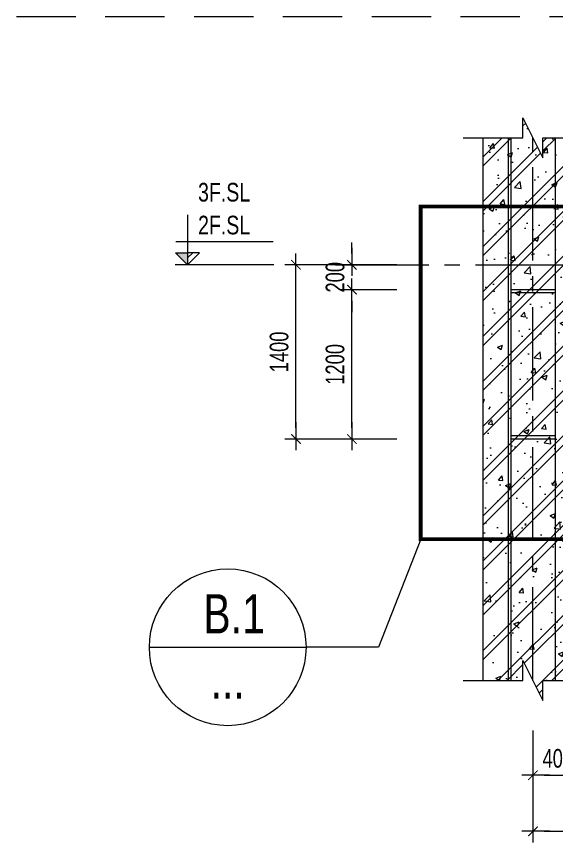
# Model space of a CAD drawing. Header units: millimetres. Extents: x 84463 to 294191, y -61495 to 44118.
# Drawn here: x 134923 to 139266, y -35851 to -29215 of the extents above; entities that cross this region are included whole.
import ezdxf
from ezdxf.enums import TextEntityAlignment as Align

# ---------------------------------------------------------------- set-up
doc = ezdxf.new("R2010")
doc.units = ezdxf.units.MM
doc.linetypes.add('CENTER2', pattern=[1.125, 0.75, -0.125, 0.125, -0.125])
doc.linetypes.add('HIDDEN2', pattern=[4.762499999999999, 3.175, -1.5875])
for name, color, linetype, lineweight in [('NDC_S-ANNO', 7, 'Continuous', 20), ('NDC_S-DIMS', 1, 'Continuous', 15), ('NDC_S-HTCH-MAT', 8, 'Continuous', 15), ('NDC_S-SLAB', 2, 'Continuous', 20), ('NDC_S-TEXT-SYMB', 7, 'Continuous', 20), ('NDC_S_ANNO', 7, 'Continuous', 20), ('NDC_S_AXIS', 5, 'CENTER2', 13), ('NDC_S_CONTINUOUS', 3, 'Continuous', 20), ('NDC_S_DIM', 1, 'Continuous', 15), ('NDC_S_ENG TEXT', 2, 'Continuous', 20), ('NDC_S_HIDDEN', 8, 'HIDDEN2', 13), ('NDC_S_TEXT SYMBOL', 7, 'Continuous', 20)]:
    doc.layers.add(name, color=color, linetype=linetype, lineweight=lineweight)
doc.styles.add('NDC_ANNO', font='', dxfattribs={"width": 0.8})
doc.styles.add('NDC_DIM', font='', dxfattribs={"width": 0.75})
doc.styles.get('NDC_ANNO').set_extended_font_data('Dotum')
doc.styles.get('NDC_DIM').set_extended_font_data('Dotum')
doc.dimstyles.new('NDC_dim_60', dxfattribs={"dimscale": 60, "dimtxt": 2.5, "dimasz": 1.5, "dimexe": 1.5, "dimexo": 2.5, "dimgap": 1, "dimtad": 1, "dimdec": 0, "dimrnd": 0.001, "dimzin": 0, "dimdsep": 46, "dimtxsty": 'NDC_DIM', "dimblk": 'DIMMARK', "dimcen": 0, "dimdle": 1.2, "dimclrd": 256, "dimclre": 256, "dimclrt": 3, "dimadec": 0, "dimazin": 0, "dimtfac": 1, "dimtdec": 0, "dimtix": 1, "dimtofl": 0, "dimtmove": 2, "dimatfit": 3, "dimfxl": 6, "dimfxlon": 1, "dimtolj": 1, "dimtzin": 0, "dimlwd": -1, "dimlwe": -1, "dimarcsym": 0})

# ---------------------------------------------------------------- blocks, each defined once
blk = doc.blocks.new('DIMMARK')
at = {"layer": 'NDC_S_DIM', "color": 1}
blk.add_line((-1.5, 0), (1, 0), dxfattribs=at)
at = {"layer": 'NDC_S_DIM', "color": 2, "const_width": 0.1}
blk.add_lwpolyline([(-0.4242640687119285, -0.4242640687119285), (0.4242640687119285, 0.4242640687119285)], dxfattribs=at)
blk = doc.blocks.new('*D233')
at = {"layer": 'Defpoints', "color": 0, "transparency": 16777216}
for p in [(139076.204028971, -34550.2405760613), (139476.204028971, -34550.2405760613), (139476.204028971, -35310.93172351364)]:
    blk.add_point(p, dxfattribs=at)
at = {"layer": 'NDC_S-DIMS', "transparency": 16777216}
for p, q in [((139076.204028971, -34950.93172351364), (139076.204028971, -35400.93172351364)), ((139476.204028971, -34950.93172351364), (139476.204028971, -35400.93172351364)), ((139166.204028971, -35310.93172351364), (139386.204028971, -35310.93172351364))]:
    blk.add_line(p, q, dxfattribs=at)
at = {"layer": 'NDC_S-DIMS', "transparency": 16777216, "xscale": 90, "yscale": 90, "zscale": 90, "rotation": 180}
blk.add_blockref('DIMMARK', (139076.204028971, -35310.93172351364), dxfattribs=at)
at = {"layer": 'NDC_S-DIMS', "transparency": 16777216, "xscale": 90, "yscale": 90, "zscale": 90}
blk.add_blockref('DIMMARK', (139476.204028971, -35310.93172351364), dxfattribs=at)
at = {"layer": 'NDC_S-DIMS', "color": 3, "transparency": 16777216, "insert": (139276.204028971, -35175.82995960591), "char_height": 150, "attachment_point": 5, "style": 'NDC_DIM'}
blk.add_mtext('\\A1;400', dxfattribs=at)
blk = doc.blocks.new('*D240')
at = {"layer": 'Defpoints', "color": 0, "transparency": 16777216}
for p in [(139076.204028971, -34550.2405760613), (166776.1580600715, -34550.2405760613), (166776.1580600715, -35760.93172351364)]:
    blk.add_point(p, dxfattribs=at)
at = {"layer": 'NDC_S-DIMS', "transparency": 16777216}
for p, q in [((139076.204028971, -35400.93172351364), (139076.204028971, -35850.93172351364)), ((166776.1580600715, -35400.93172351364), (166776.1580600715, -35850.93172351364)), ((139166.204028971, -35760.93172351364), (166686.1580600715, -35760.93172351364))]:
    blk.add_line(p, q, dxfattribs=at)
at = {"layer": 'NDC_S-DIMS', "transparency": 16777216, "xscale": 90, "yscale": 90, "zscale": 90, "rotation": 180}
blk.add_blockref('DIMMARK', (139076.204028971, -35760.93172351364), dxfattribs=at)
at = {"layer": 'NDC_S-DIMS', "transparency": 16777216, "xscale": 90, "yscale": 90, "zscale": 90}
blk.add_blockref('DIMMARK', (166776.1580600715, -35760.93172351364), dxfattribs=at)
at = {"layer": 'NDC_S-DIMS', "color": 3, "transparency": 16777216, "insert": (152926.1810445213, -35625.82995960591), "char_height": 150, "attachment_point": 5, "style": 'NDC_DIM'}
blk.add_mtext('\\A1;27700', dxfattribs=at)
blk = doc.blocks.new('*D244')
at = {"layer": 'Defpoints', "color": 0, "transparency": 16777216}
for p in [(137620.4237686643, -31409.90031740231), (138676.2040289711, -31409.90031740231), (138676.2040289711, -32609.90031740231)]:
    blk.add_point(p, dxfattribs=at)
at = {"layer": 'NDC_S-DIMS', "transparency": 16777216}
for p, q in [((137980.4237686643, -31409.90031740231), (137530.4237686643, -31409.90031740231)), ((137620.4237686643, -32519.90031740231), (137620.4237686643, -31499.90031740231)), ((137980.4237686643, -32609.90031740231), (137530.4237686643, -32609.90031740231))]:
    blk.add_line(p, q, dxfattribs=at)
at = {"layer": 'NDC_S-DIMS', "transparency": 16777216, "xscale": 90, "yscale": 90, "zscale": 90}
for p, rotation in [((137620.4237686643, -31409.90031740231), 90), ((137620.4237686643, -32609.90031740231), 270)]:
    blk.add_blockref('DIMMARK', p, dxfattribs=dict(at, rotation=rotation))
at = {"layer": 'NDC_S-DIMS', "color": 3, "transparency": 16777216, "insert": (137485.3220047565, -32009.90031740234), "char_height": 150, "attachment_point": 5, "rotation": 90, "style": 'NDC_DIM'}
blk.add_mtext('\\A1;1200', dxfattribs=at)
blk = doc.blocks.new('*D245')
at = {"layer": 'Defpoints', "color": 0, "transparency": 16777216}
for p in [(137620.4237686642, -31209.90031740231), (138676.2040289711, -31209.90031740231), (138676.2040289711, -31409.90031740231)]:
    blk.add_point(p, dxfattribs=at)
at = {"layer": 'NDC_S-DIMS', "transparency": 16777216}
for p, q in [((137620.4237686642, -31119.90031740231), (137620.4237686642, -31029.90031740231)), ((137980.4237686642, -31209.90031740231), (137530.4237686642, -31209.90031740231)), ((137980.4237686642, -31409.90031740231), (137530.4237686642, -31409.90031740231)), ((137620.4237686642, -31499.90031740231), (137620.4237686642, -31589.90031740231))]:
    blk.add_line(p, q, dxfattribs=at)
at = {"layer": 'NDC_S-DIMS', "transparency": 16777216, "xscale": 90, "yscale": 90, "zscale": 90}
for p, rotation in [((137620.4237686642, -31209.90031740231), 270), ((137620.4237686642, -31409.90031740231), 90)]:
    blk.add_blockref('DIMMARK', p, dxfattribs=dict(at, rotation=rotation))
at = {"layer": 'NDC_S-DIMS', "color": 3, "transparency": 16777216, "insert": (137485.3220047565, -31309.90031740234), "char_height": 150, "attachment_point": 5, "rotation": 90, "style": 'NDC_DIM'}
blk.add_mtext('\\A1;200', dxfattribs=at)
blk = doc.blocks.new('*D246')
at = {"layer": 'Defpoints', "color": 0, "transparency": 16777216}
for p in [(137170.4237686643, -31209.90031740231), (138676.2040289711, -31209.90031740231), (138676.2040289711, -32609.90031740234)]:
    blk.add_point(p, dxfattribs=at)
at = {"layer": 'NDC_S-DIMS', "transparency": 16777216}
for p, q in [((137530.4237686643, -31209.90031740231), (137080.4237686643, -31209.90031740231)), ((137170.4237686643, -32519.90031740234), (137170.4237686643, -31299.90031740231)), ((137530.4237686643, -32609.90031740234), (137080.4237686643, -32609.90031740234))]:
    blk.add_line(p, q, dxfattribs=at)
at = {"layer": 'NDC_S-DIMS', "transparency": 16777216, "xscale": 90, "yscale": 90, "zscale": 90}
for p, rotation in [((137170.4237686643, -31209.90031740231), 90), ((137170.4237686643, -32609.90031740234), 270)]:
    blk.add_blockref('DIMMARK', p, dxfattribs=dict(at, rotation=rotation))
at = {"layer": 'NDC_S-DIMS', "color": 3, "transparency": 16777216, "insert": (137035.3220047565, -31909.90031740235), "char_height": 150, "attachment_point": 5, "rotation": 90, "style": 'NDC_DIM'}
blk.add_mtext('\\A1;1400', dxfattribs=at)
blk = doc.blocks.new('kata_block_CT')
at = {"layer": 'NDC_S_ANNO'}
blk.add_hatch(color=3, dxfattribs=at).paths.add_polyline_path([(0, 1.596954857557648), (-1.612010908633238, 1.596954857557648), (0, 0)])
at = {"layer": 'NDC_S_ANNO', "ltscale": 50}
h = blk.add_hatch(dxfattribs=at)
h.set_pattern_fill('ANSI31', color=256, scale=1.406250541793835, style=0)
h.set_pattern_definition([(45.00000000000001, (0, 5.456968210637569e-12), (-3.157122508925224, 3.157122508925225), [])])
h.paths.add_polyline_path([(0, 1.596954857557648), (0, 0), (1.612010908924276, 1.596954857557648)])
for p, q in [((-1.592704896858777, 3.140833880479477), (11.46947077315417, 3.140833880479477)), ((11.56125648126181, 5.456968210637569e-12), (-1.63869572513795, 5.456968210637569e-12))]:
    blk.add_line(p, q, dxfattribs=at)
for points in [[(0, 6.69495074864426), (0, 0)], [(0, 0), (-1.612010908924276, 1.596954857557648), (0, 1.596954857557648)], [(0, 0), (1.612010908924276, 1.596954857557648), (0, 1.596954857557648)]]:
    blk.add_lwpolyline(points, dxfattribs=at)
at = {"layer": 'NDC_S_ANNO', "color": 8, "ltscale": 50}
blk.add_lwpolyline([(0, 0), (-1.612010908633238, 1.596954857557648), (0, 1.596954857557648)], dxfattribs=at)
at = {"layer": 'NDC_S_TEXT SYMBOL', "color": 3, "style": 'NDC_ANNO', "width": 0.8}
blk.add_attdef('CT', (1.409564409346785, 4.068271311703938), '', height=2.5, dxfattribs=at)
blk = doc.blocks.new('MARK4')
at = {"layer": 'NDC_S_ANNO'}
blk.add_line((-5, 0), (5, 0), dxfattribs=at)
blk.add_circle((0, 0), 5, dxfattribs=at)

msp = doc.modelspace()

# ---------------------------------------------------------------- hatches: boundary and pattern name
at = {"layer": 'NDC_S-HTCH-MAT'}
h = msp.add_hatch(dxfattribs=at)
h.set_pattern_fill('BT-01', color=256, scale=60, pattern_type=2)
h.set_pattern_definition([(49.99999999999999, (50459.99999998702, 64926.85565602221), (430.3561095604521, -37.65128098955707), [45, -495]), (355, (50459.99999998702, 64926.85565602221), (-83.25080016780001, 451.3152802200071), [36, -396]), (100.4514, (50495.86300798702, 64923.7180520222), (347.1056290284129, 413.6637252365721), [38.244114, -420.6852672]), (46.18420000000001, (50459.99999998702, 65046.85565602221), (640.3446291753867, -99.31140859741085), [67.5, -742.5]), (96.6356, (50513.36204698702, 65038.5796718222), (560.797623329222, 584.470722540265), [57.3661728, -631.0278]), (351.1842, (50459.99999998702, 65046.85565602221), (560.7971670801763, 584.4711605551947), [54, -594]), (21, (50519.99999998702, 65016.85565602221), (358.144231271077, -241.5713343992033), [45, -495]), (326.0000000000001, (50519.99999998702, 65016.85565602221), (145.989199152949, 435.0900270281118), [36, -396]), (71.4514, (50549.84533978702, 64996.72469242221), (504.1335771488939, 193.5182980259714), [38.244114, -420.6852672]), (37.50000000000001, (50459.99999998702, 64926.85565602221), (7.295913190374401, 199.7363122987869), [0, -391.2, 0, -402, 0, -397.5]), (7.499999999999999, (50459.99999998702, 64926.85565602221), (157.8417224652892, 236.6470271294161), [0, -229.2, 0, -382.2, 0, -151.5]), (327.5, (50326.19999998702, 64926.85565602221), (320.2934617034454, -13.53292304062785), [0, -150, 0, -468, 0, -621]), (317.5, (50266.19999998702, 64926.85565602221), (349.9117016054317, 60.06298939939064), [0, -195, 0, -310.8, 0, -441]), (45, (50459.99999998702, 64926.85565602221), (-180.3122292025696, 180.3122292025696), []), (45, (50459.99999998702, 65000.35565602221), (-180.3122292025696, 180.3122292025696), [])])
h.paths.add_polyline_path([(138996.204028971, -30189.27506652518), (138676.204028971, -30189.27506652518), (138676.204028971, -34550.2405760613), (138996.204028971, -34550.2405760613), (138996.204028971, -34390.24057606131), (139156.204028971, -34710.24057606134), (139156.204028971, -34550.24057606131), (139476.204028971, -34550.2405760613), (139476.204028971, -30189.27506652518), (139156.204028971, -30189.27506652518), (139156.204028971, -30349.27506652519), (138996.204028971, -30029.27506652516)])

# ---------------------------------------------------------------- linework, layer by layer
at = {"layer": 'NDC_S-ANNO', "linetype": 'HIDDEN2', "ltscale": 80, "const_width": 29.99999999999999}
msp.add_lwpolyline([(139889.6474956475, -30741.50779604097), (138173.5534424236, -30741.50779604097), (138173.5534424236, -33413.90689131431), (139889.6474956475, -33413.90689131431)], close=True, dxfattribs=at)
at = {"layer": 'NDC_S-ANNO'}
msp.add_lwpolyline([(138173.5534424236, -33413.90689131431), (137833.9760480812, -34282.58606344871), (137251.4469736984, -34282.58606344871)], dxfattribs=at)
at = {"layer": 'NDC_S-HTCH-MAT'}
for points in [[(138516.204028971, -30189.27506652518), (138996.204028971, -30189.27506652518), (138996.204028971, -30029.27506652518), (139156.204028971, -30349.27506652518), (139156.204028971, -30189.27506652518), (139636.204028971, -30189.27506652518)], [(138516.204028971, -34550.2405760613), (138996.204028971, -34550.2405760613), (138996.204028971, -34390.2405760613), (139156.204028971, -34710.2405760613), (139156.204028971, -34550.2405760613), (139636.204028971, -34550.2405760613)]]:
    msp.add_lwpolyline(points, dxfattribs=at)
at = {"layer": 'NDC_S-SLAB'}
for p, q in [((139255.204028971, -31409.90031740229), (138897.2040289711, -31409.9003174023)), ((139255.204028971, -31434.90031740229), (138897.2040289711, -31434.9003174023)), ((139255.204028971, -32584.90031740229), (138897.2040289711, -32584.90031740229)), ((139255.204028971, -32609.90031740229), (138897.2040289711, -32609.90031740229))]:
    msp.add_line(p, q, dxfattribs=at)
at = {"layer": 'NDC_S_AXIS', "ltscale": 1000}
for p, q in [((139076.204028971, -34550.2405760613), (139076.204028971, -30189.27506652518)), ((137489.0098780487, -31209.90031740229), (168790.3574014954, -31209.90031740229))]:
    msp.add_line(p, q, dxfattribs=at)
at = {"layer": 'NDC_S_CONTINUOUS'}
msp.add_line((138676.204028971, -34550.2405760613), (138676.204028971, -30189.27506652518), dxfattribs=at)
at = {"layer": 'NDC_S_ENG TEXT', "ltscale": 2000}
for p, q in [((138876.204028971, -30189.27506652518), (138876.204028971, -34550.2405760613)), ((138897.2040289711, -30189.27506652518), (138897.204028971, -34550.2405760613)), ((139255.204028971, -30189.27506652518), (139255.204028971, -34550.2405760613))]:
    msp.add_line(p, q, dxfattribs=at)
at = {"layer": 'NDC_S_HIDDEN', "ltscale": 150}
msp.add_line((134922.9253185097, -29215.26902416486), (177956.3090662994, -29215.26902416486), dxfattribs=at)

# ---------------------------------------------------------------- block references
at = {"layer": 'NDC_S-ANNO'}
ref = msp.add_blockref('kata_block_CT', (136298.596431901, -31209.90031740263), dxfattribs=dict(at, xscale=60, yscale=60, zscale=60))
ref.add_attrib('CT', '2F.SL', (136383.1702964563, -30965.80403863982), dxfattribs={"layer": 'NDC_S-TEXT-SYMB', "color": 3, "height": 150, "style": 'NDC_ANNO', "width": 0.8})
at = {"layer": 'NDC_S-ANNO', "xscale": 125.9999999999999, "yscale": 125.9999999999999, "zscale": 125.9999999999999}
msp.add_blockref('MARK4', (136621.4469736984, -34282.58606344871), dxfattribs=at)

# ---------------------------------------------------------------- texts
at = {"layer": 'NDC_S-TEXT-SYMB', "color": 3, "style": 'NDC_ANNO', "width": 0.8}
msp.add_text('3F.SL', height=150, dxfattribs=at).set_placement((136383.1702964563, -30701.76717312186))
at = {"layer": 'NDC_S-TEXT-SYMB', "style": 'NDC_ANNO', "width": 0.8}
for s, p in [('B.1', (136672.7359831964, -34013.84637317579)), ('...', (136621.4469749981, -34539.24701097563))]:
    msp.add_text(s, height=314.9999999999998, rotation=359.9999817861796, dxfattribs=at).set_placement(p, align=Align.MIDDLE_CENTER)

# ---------------------------------------------------------------- dimensions: what is measured, and where the dimension line sits
at = {"layer": 'NDC_S-DIMS'}
for base, p1, p2, picture, middle in [((137620.4237686642, -31209.90031740231), (138676.204028971, -31409.90031740229), (138676.204028971, -31209.90031740229), '*D245', (137485.3220047565, -31309.90031740234)), ((137170.4237686643, -31209.90031740231), (138676.204028971, -32609.90031740232), (138676.204028971, -31209.90031740229), '*D246', (137035.3220047565, -31909.90031740235)), ((137620.4237686643, -31409.90031740231), (138676.204028971, -32609.90031740229), (138676.204028971, -31409.90031740229), '*D244', (137485.3220047565, -32009.90031740234))]:
    dim = msp.add_linear_dim(base=base, p1=p1, p2=p2, angle=90, dimstyle='NDC_dim_60', dxfattribs=at)
    dim.commit()
    dim.dimension.update_dxf_attribs({"geometry": picture, "text_midpoint": middle})
for base, p2, picture, middle in [((139476.204028971, -35310.93172351364), (139476.204028971, -34550.2405760613), '*D233', (139276.204028971, -35175.82995960591)), ((166776.1580600715, -35760.93172351364), (166776.1580600715, -34550.2405760613), '*D240', (152926.1810445213, -35625.82995960591))]:
    dim = msp.add_linear_dim(base=base, p1=(139076.204028971, -34550.2405760613), p2=p2, dimstyle='NDC_dim_60', dxfattribs=at)
    dim.commit()
    dim.dimension.update_dxf_attribs({"geometry": picture, "text_midpoint": middle})

doc.saveas('drawing.dxf')
